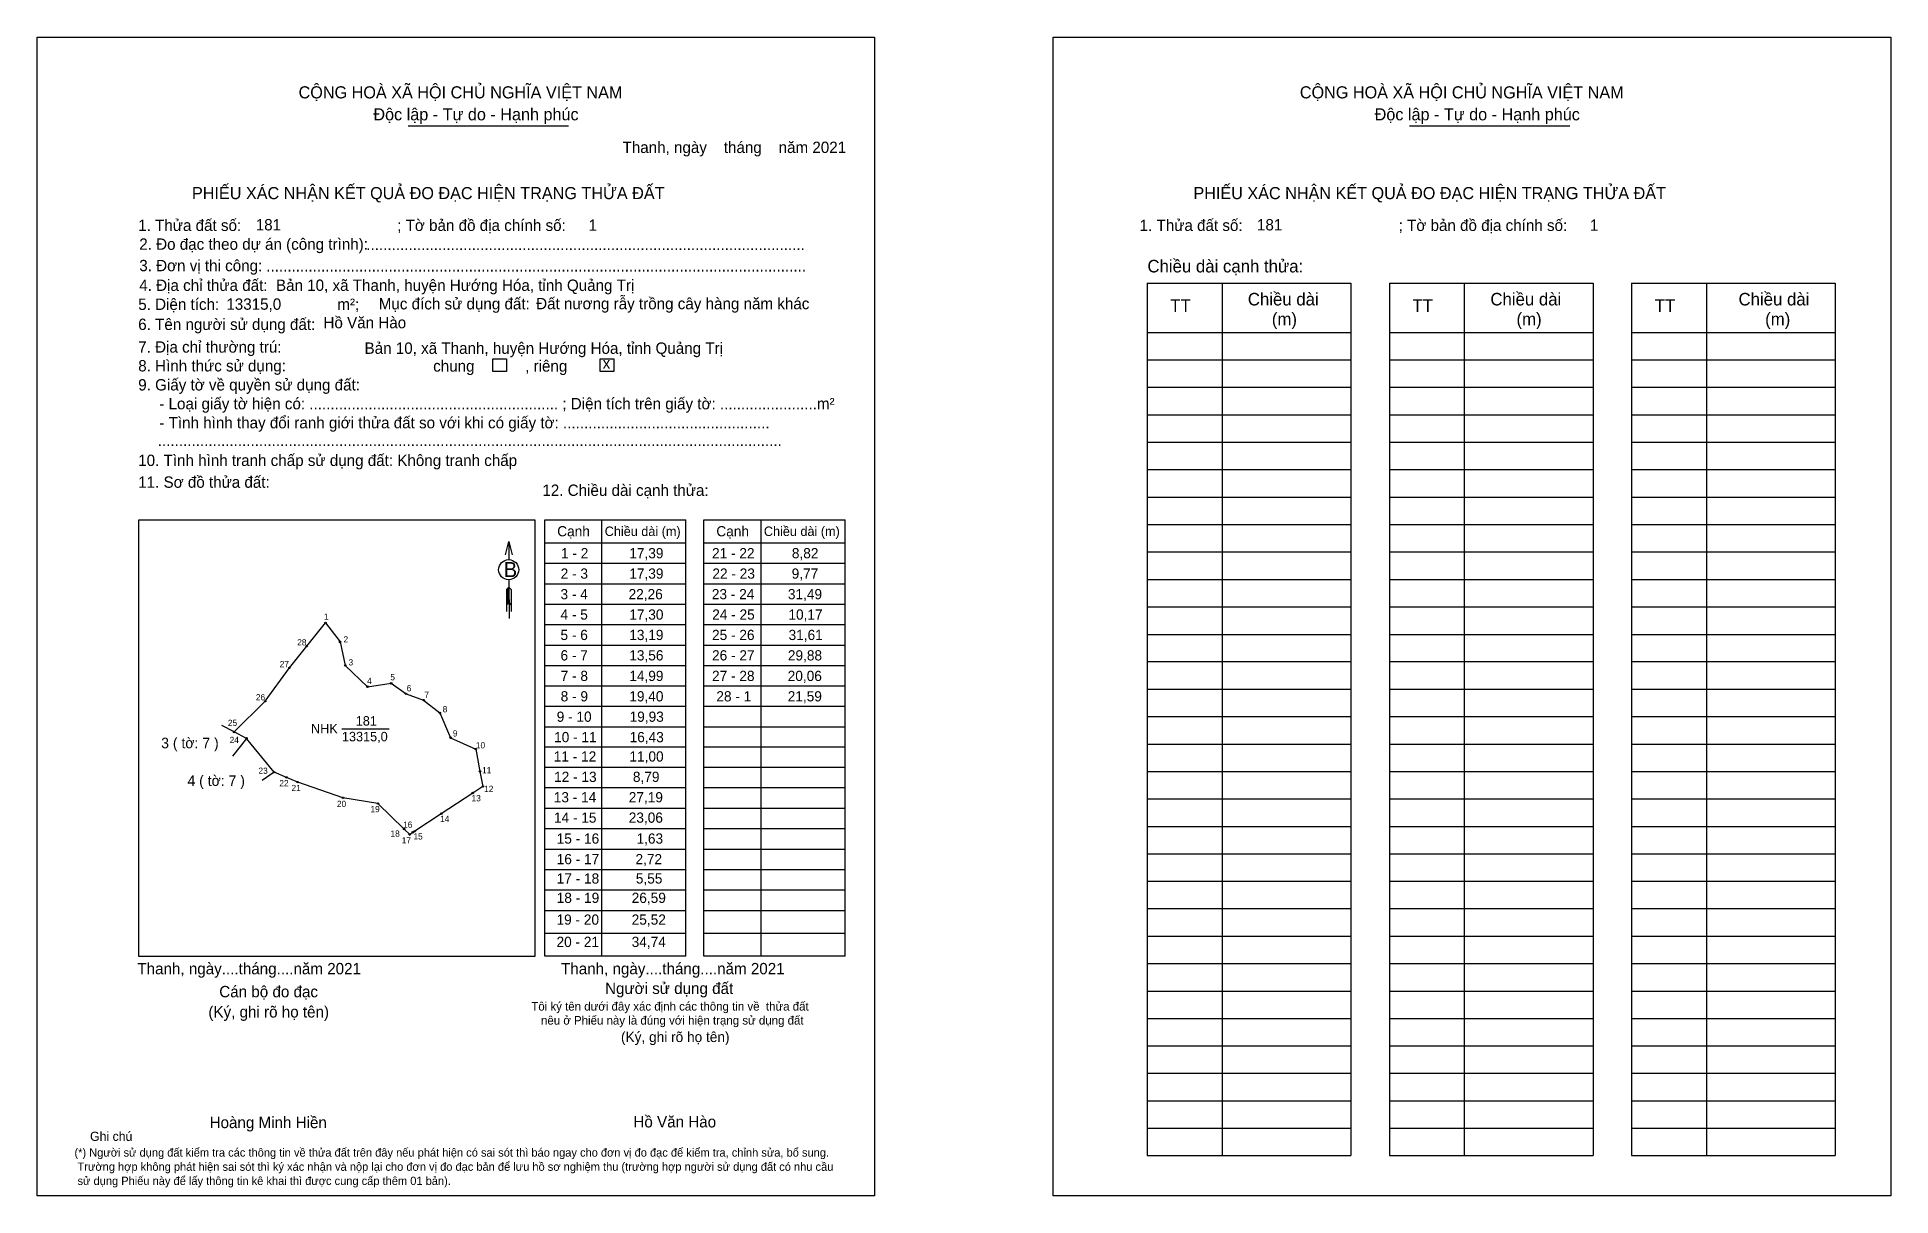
# Model space of a CAD drawing. Extents: x 545712 to 546785, y 1824959 to 1825629.
import ezdxf

# ---------------------------------------------------------------- set-up
doc = ezdxf.new("R2010")
doc.units = 0
for name, color, linetype in [('CanhThua', 7, 'Continuous'), ('kqddKhungInTrang1', 7, 'Continuous'), ('kqddKhungInTrang2', 7, 'Continuous'), ('kqddNoiDung', 7, 'Continuous'), ('kqddTemplate', 7, 'Continuous'), ('Level 1', 7, 'Continuous'), ('MocDinhThua', 7, 'Continuous'), ('NhanDiaChinhThua', 7, 'Continuous'), ('NhanTuCan', 7, 'Continuous'), ('SoHieuDinhThua', 7, 'Continuous')]:
    doc.layers.add(name, color=color, linetype=linetype)

msp = doc.modelspace()

# ---------------------------------------------------------------- linework, layer by layer
at = {"layer": 'CanhThua'}
for p, q in [((545867.8, 1825277.1), (545878.7, 1825290.5)), ((545878.7, 1825290.5), (545887.1, 1825279.5)), ((545857.8, 1825264.5), (545867.8, 1825277.1)), ((545887.1, 1825279.5), (545890.1, 1825265.9)), ((545843.8, 1825245.2), (545857.8, 1825264.5)), ((545890.1, 1825265.9), (545903, 1825253.6)), ((545903, 1825253.6), (545916.7, 1825255.6)), ((545916.7, 1825255.6), (545925.3, 1825249.5)), ((545825.8, 1825227.4), (545843.8, 1825245.2)), ((545925.3, 1825249.5), (545935.5, 1825245.8)), ((545935.5, 1825245.8), (545944.9, 1825238.4)), ((545944.9, 1825238.4), (545951.1, 1825224.1)), ((545833, 1825223.7), (545825.8, 1825227.4)), ((545848.9, 1825204.2), (545833, 1825223.7)), ((545951.1, 1825224.1), (545965.6, 1825217.5)), ((545965.6, 1825217.5), (545968.1, 1825204.6)), ((545856.1, 1825201.1), (545848.9, 1825204.2)), ((545862.6, 1825198.4), (545856.1, 1825201.1)), ((545968.1, 1825204.6), (545969.8, 1825195.9)), ((545888.8, 1825189.3), (545862.6, 1825198.4)), ((545909, 1825186), (545888.8, 1825189.3)), ((545963.9, 1825192.1), (545945.7, 1825180.1)), ((545969.8, 1825195.9), (545963.9, 1825192.1)), ((545924.2, 1825171.2), (545909, 1825186)), ((545945.7, 1825180.1), (545930.3, 1825170)), ((545927.4, 1825168.1), (545924.2, 1825171.2)), ((545929.2, 1825169.3), (545927.4, 1825168.1)), ((545930.3, 1825170), (545929.2, 1825169.3))]:
    msp.add_line(p, q, dxfattribs=at)
at = {"layer": 'kqddKhungInTrang1'}
msp.add_lwpolyline([(545711.8, 1825629.5), (546196.5, 1825629.5), (546196.5, 1824959), (545711.8, 1824959)], close=True, dxfattribs=at)
at = {"layer": 'kqddKhungInTrang2'}
msp.add_lwpolyline([(546299.9, 1825629.5), (546784.7, 1825629.5), (546784.7, 1824959), (546299.9, 1824959)], close=True, dxfattribs=at)
at = {"layer": 'kqddTemplate'}
for p, q in [((545926.5, 1825578.2), (546019.3, 1825578.2)), ((546506, 1825578.2), (546598.9, 1825578.2)), ((546354.2, 1825487), (546472.1, 1825487)), ((546354.2, 1825487), (546354.2, 1824982.3)), ((546397.6, 1825487), (546397.6, 1824982.3)), ((546472.1, 1825487), (546472.1, 1824982.3)), ((546494.4, 1825487), (546494.4, 1824982.3)), ((546494.4, 1825487), (546612.3, 1825487)), ((546537.8, 1825487), (546537.8, 1824982.3)), ((546612.3, 1825487), (546612.3, 1824982.3)), ((546634.6, 1825487), (546634.6, 1824982.3)), ((546634.6, 1825487), (546752.5, 1825487)), ((546678, 1825487), (546678, 1824982.3)), ((546752.5, 1825487), (546752.5, 1824982.3)), ((546354.2, 1825458.6), (546472.1, 1825458.6)), ((546494.4, 1825458.6), (546612.3, 1825458.6)), ((546634.6, 1825458.6), (546752.5, 1825458.6)), ((546354.2, 1825442.7), (546472.1, 1825442.7)), ((546494.4, 1825442.7), (546612.3, 1825442.7)), ((546634.6, 1825442.7), (546752.5, 1825442.7)), ((546354.2, 1825426.9), (546472.1, 1825426.9)), ((546494.4, 1825426.9), (546612.3, 1825426.9)), ((546634.6, 1825426.9), (546752.5, 1825426.9)), ((546354.2, 1825411), (546472.1, 1825411)), ((546494.4, 1825411), (546612.3, 1825411)), ((546634.6, 1825411), (546752.5, 1825411)), ((546354.2, 1825395.1), (546472.1, 1825395.1)), ((546494.4, 1825395.1), (546612.3, 1825395.1)), ((546634.6, 1825395.1), (546752.5, 1825395.1)), ((546354.2, 1825379.2), (546472.1, 1825379.2)), ((546494.4, 1825379.2), (546612.3, 1825379.2)), ((546634.6, 1825379.2), (546752.5, 1825379.2)), ((546354.2, 1825363.3), (546472.1, 1825363.3)), ((546494.4, 1825363.3), (546612.3, 1825363.3)), ((546634.6, 1825363.3), (546752.5, 1825363.3)), ((546005.6, 1825350.1), (546087.3, 1825350.1)), ((546005.6, 1825097.7), (546005.6, 1825350.1)), ((546038.4, 1825350.1), (546038.4, 1825097.7)), ((546087.3, 1825097.7), (546087.3, 1825350.1)), ((546097.7, 1825350.1), (546179.4, 1825350.1)), ((546097.7, 1825097.7), (546097.7, 1825350.1)), ((546130.6, 1825350.1), (546130.6, 1825097.7)), ((546179.4, 1825097.7), (546179.4, 1825350.1)), ((546354.2, 1825347.5), (546472.1, 1825347.5)), ((546494.4, 1825347.5), (546612.3, 1825347.5)), ((546634.6, 1825347.5), (546752.5, 1825347.5)), ((545984.8, 1825337.7), (545984.8, 1825327.1)), ((546005.6, 1825336.9), (546087.3, 1825336.9)), ((546097.7, 1825336.9), (546179.4, 1825336.9)), ((546354.2, 1825331.6), (546472.1, 1825331.6)), ((546494.4, 1825331.6), (546612.3, 1825331.6)), ((546634.6, 1825331.6), (546752.5, 1825331.6)), ((546005.6, 1825325), (546087.3, 1825325)), ((546097.7, 1825325), (546179.4, 1825325)), ((545984.8, 1825311.2), (545983.5, 1825309.9)), ((545984.8, 1825310.6), (545983.5, 1825309.3)), ((545983.5, 1825309.9), (545983.5, 1825297.1)), ((545984.8, 1825309.9), (545983.5, 1825308.6)), ((545984.8, 1825309.3), (545983.5, 1825308)), ((545984.8, 1825308.7), (545983.5, 1825307.4)), ((545984.8, 1825308.1), (545983.5, 1825306.8)), ((545984.8, 1825307.5), (545983.5, 1825306.2)), ((545984.8, 1825315.4), (545984.9, 1825293.1)), ((545984.8, 1825311.2), (545986.2, 1825309.9)), ((545986.2, 1825309.9), (545986.2, 1825297.1)), ((546005.6, 1825313.2), (546087.3, 1825313.2)), ((546097.7, 1825313.2), (546179.4, 1825313.2)), ((546354.2, 1825315.7), (546472.1, 1825315.7)), ((546494.4, 1825315.7), (546612.3, 1825315.7)), ((546634.6, 1825315.7), (546752.5, 1825315.7)), ((545984.8, 1825306.9), (545983.5, 1825305.6)), ((545984.8, 1825306.3), (545983.5, 1825305)), ((545984.8, 1825305.7), (545983.5, 1825304.4)), ((545984.8, 1825305.1), (545983.5, 1825303.8)), ((545984.8, 1825304.5), (545983.5, 1825303.2)), ((545984.9, 1825303.9), (545983.5, 1825302.6)), ((545984.9, 1825303.3), (545983.5, 1825302)), ((545984.9, 1825302.7), (545983.5, 1825301.4)), ((545984.9, 1825302.1), (545983.5, 1825300.8)), ((545984.9, 1825302.1), (545986.2, 1825300.8)), ((546005.6, 1825301.4), (546087.3, 1825301.4)), ((546097.7, 1825301.4), (546179.4, 1825301.4)), ((546354.2, 1825299.8), (546472.1, 1825299.8)), ((546494.4, 1825299.8), (546612.3, 1825299.8)), ((546634.6, 1825299.8), (546752.5, 1825299.8)), ((546005.6, 1825289.6), (546087.3, 1825289.6)), ((546097.7, 1825289.6), (546179.4, 1825289.6)), ((546005.6, 1825277.7), (546087.3, 1825277.7)), ((546097.7, 1825277.7), (546179.4, 1825277.7)), ((546354.2, 1825283.9), (546472.1, 1825283.9)), ((546494.4, 1825283.9), (546612.3, 1825283.9)), ((546634.6, 1825283.9), (546752.5, 1825283.9)), ((546005.6, 1825265.9), (546087.3, 1825265.9)), ((546097.7, 1825265.9), (546179.4, 1825265.9)), ((546354.2, 1825268.1), (546472.1, 1825268.1)), ((546494.4, 1825268.1), (546612.3, 1825268.1)), ((546634.6, 1825268.1), (546752.5, 1825268.1)), ((546005.6, 1825254.1), (546087.3, 1825254.1)), ((546097.7, 1825254.1), (546179.4, 1825254.1)), ((546354.2, 1825252.2), (546472.1, 1825252.2)), ((546494.4, 1825252.2), (546612.3, 1825252.2)), ((546634.6, 1825252.2), (546752.5, 1825252.2)), ((546005.6, 1825242.3), (546087.3, 1825242.3)), ((546097.7, 1825242.3), (546179.4, 1825242.3)), ((546354.2, 1825236.3), (546472.1, 1825236.3)), ((546494.4, 1825236.3), (546612.3, 1825236.3)), ((546634.6, 1825236.3), (546752.5, 1825236.3)), ((546005.6, 1825230.4), (546087.3, 1825230.4)), ((546097.7, 1825230.4), (546179.4, 1825230.4)), ((546087.3, 1825218.6), (546005.6, 1825218.6)), ((546179.4, 1825218.6), (546097.7, 1825218.6)), ((546354.2, 1825220.4), (546472.1, 1825220.4)), ((546494.4, 1825220.4), (546612.3, 1825220.4)), ((546634.6, 1825220.4), (546752.5, 1825220.4)), ((546087.3, 1825206.8), (546005.6, 1825206.8)), ((546179.4, 1825206.8), (546097.7, 1825206.8)), ((546354.2, 1825204.6), (546472.1, 1825204.6)), ((546494.4, 1825204.6), (546612.3, 1825204.6)), ((546634.6, 1825204.6), (546752.5, 1825204.6)), ((546087.3, 1825195), (546005.6, 1825195)), ((546179.4, 1825195), (546097.7, 1825195)), ((546087.3, 1825183.1), (546005.6, 1825183.1)), ((546179.4, 1825183.1), (546097.7, 1825183.1)), ((546354.2, 1825188.7), (546472.1, 1825188.7)), ((546494.4, 1825188.7), (546612.3, 1825188.7)), ((546634.6, 1825188.7), (546752.5, 1825188.7)), ((546087.3, 1825171.3), (546005.6, 1825171.3)), ((546179.4, 1825171.3), (546097.7, 1825171.3)), ((546354.2, 1825172.8), (546472.1, 1825172.8)), ((546494.4, 1825172.8), (546612.3, 1825172.8)), ((546634.6, 1825172.8), (546752.5, 1825172.8)), ((546087.3, 1825159.5), (546005.6, 1825159.5)), ((546179.4, 1825159.5), (546097.7, 1825159.5)), ((546087.3, 1825147.7), (546005.6, 1825147.7)), ((546179.4, 1825147.7), (546097.7, 1825147.7)), ((546354.2, 1825156.9), (546472.1, 1825156.9)), ((546494.4, 1825156.9), (546612.3, 1825156.9)), ((546634.6, 1825156.9), (546752.5, 1825156.9)), ((546087.3, 1825135.8), (546005.6, 1825135.8)), ((546179.4, 1825135.8), (546097.7, 1825135.8)), ((546354.2, 1825141), (546472.1, 1825141)), ((546494.4, 1825141), (546612.3, 1825141)), ((546634.6, 1825141), (546752.5, 1825141)), ((546354.2, 1825125.2), (546472.1, 1825125.2)), ((546494.4, 1825125.2), (546612.3, 1825125.2)), ((546634.6, 1825125.2), (546752.5, 1825125.2)), ((546087.3, 1825124), (546005.6, 1825124)), ((546179.4, 1825124), (546097.7, 1825124)), ((546087.3, 1825110.9), (546005.6, 1825110.9)), ((546179.4, 1825110.9), (546097.7, 1825110.9)), ((546354.2, 1825109.3), (546472.1, 1825109.3)), ((546494.4, 1825109.3), (546612.3, 1825109.3)), ((546634.6, 1825109.3), (546752.5, 1825109.3)), ((546087.3, 1825097.7), (546005.6, 1825097.7)), ((546179.4, 1825097.7), (546097.7, 1825097.7)), ((546354.2, 1825093.4), (546472.1, 1825093.4)), ((546494.4, 1825093.4), (546612.3, 1825093.4)), ((546634.6, 1825093.4), (546752.5, 1825093.4)), ((546354.2, 1825077.5), (546472.1, 1825077.5)), ((546494.4, 1825077.5), (546612.3, 1825077.5)), ((546634.6, 1825077.5), (546752.5, 1825077.5)), ((546354.2, 1825061.6), (546472.1, 1825061.6)), ((546494.4, 1825061.6), (546612.3, 1825061.6)), ((546634.6, 1825061.6), (546752.5, 1825061.6)), ((546354.2, 1825045.8), (546472.1, 1825045.8)), ((546494.4, 1825045.8), (546612.3, 1825045.8)), ((546634.6, 1825045.8), (546752.5, 1825045.8)), ((546354.2, 1825029.9), (546472.1, 1825029.9)), ((546494.4, 1825029.9), (546612.3, 1825029.9)), ((546634.6, 1825029.9), (546752.5, 1825029.9)), ((546354.2, 1825014), (546472.1, 1825014)), ((546494.4, 1825014), (546612.3, 1825014)), ((546634.6, 1825014), (546752.5, 1825014)), ((546354.2, 1824998.1), (546472.1, 1824998.1)), ((546494.4, 1824998.1), (546612.3, 1824998.1)), ((546634.6, 1824998.1), (546752.5, 1824998.1)), ((546354.2, 1824982.3), (546472.1, 1824982.3)), ((546494.4, 1824982.3), (546612.3, 1824982.3)), ((546634.6, 1824982.3), (546752.5, 1824982.3))]:
    msp.add_line(p, q, dxfattribs=at)
for points in [[(545975.6, 1825443.3), (545983.5, 1825443.3), (545983.5, 1825435.9), (545975.6, 1825435.9)], [(546037.6, 1825443.3), (546045.5, 1825443.3), (546045.5, 1825435.9), (546037.6, 1825435.9)], [(545770.7, 1825350.1), (545999.8, 1825350.1), (545999.8, 1825097.5), (545770.7, 1825097.5)]]:
    msp.add_lwpolyline(points, close=True, dxfattribs=at)
msp.add_lwpolyline([(545982.9, 1825330), (545984.8, 1825337.7), (545986.7, 1825330)], dxfattribs=at)
msp.add_circle((545984.7, 1825321.3), 5.82, dxfattribs=at)
at = {"layer": 'Level 1'}
for p, q in [((545825.8, 1825227.4), (545818.7, 1825231.1)), ((545833, 1825223.7), (545824.9, 1825213.4)), ((545848.9, 1825204.2), (545842, 1825199.4))]:
    msp.add_line(p, q, dxfattribs=at)
at = {"layer": 'MocDinhThua'}
for centre in [(545878.7, 1825290.5), (545867.8, 1825277.1), (545887.1, 1825279.5), (545857.8, 1825264.5), (545890.1, 1825265.9), (545903, 1825253.6), (545916.7, 1825255.6), (545843.8, 1825245.2), (545925.3, 1825249.5), (545935.5, 1825245.8), (545944.9, 1825238.4), (545825.8, 1825227.4), (545833, 1825223.7), (545951.1, 1825224.1), (545965.6, 1825217.5), (545848.9, 1825204.2), (545856.1, 1825201.1), (545968.1, 1825204.6), (545862.6, 1825198.4), (545888.8, 1825189.3), (545963.9, 1825192.1), (545969.8, 1825195.9), (545909, 1825186), (545945.7, 1825180.1), (545924.2, 1825171.2), (545927.4, 1825168.1), (545929.2, 1825169.3), (545930.3, 1825170)]:
    msp.add_circle(centre, 0.432, dxfattribs=at)
at = {"layer": 'NhanDiaChinhThua'}
msp.add_line((545888.2, 1825229.3), (545915.6, 1825229.3), dxfattribs=at)

# ---------------------------------------------------------------- texts
at = {"layer": 'kqddNoiDung'}
for s, height, p in [('Thanh, ngày    tháng    năm 2021  ', 6.569, (546050.6, 1825562.4)), ('181', 6.57, (545838.3, 1825517.6)), ('1', 6.57, (546031, 1825517.4)), ('181', 6.57, (546417.8, 1825517.6)), ('1', 6.57, (546610.5, 1825517.4)), ('........................................................................................................', 6.569, (545902.3, 1825506.3)), ('................................................................................................................................', 6.569, (545844.4, 1825493.8)), ('Đất nương rẫy trồng cây hàng năm khác', 6.569, (546000.6, 1825472)), ('13315,0', 6.57, (545821.3, 1825471.7)), ('Hồ Văn Hào', 6.57, (545877.5, 1825461)), ('Bản 10, xã Thanh, huyện Hướng Hóa, tỉnh Quảng Trị', 6.569, (545901.3, 1825446.2)), ('x', 6.57, (546039.1, 1825437.6)), ('1 - 2', 5.91, (546015, 1825327.9)), ('17,39', 5.91, (546054.5, 1825327.9)), ('21 - 22', 5.91, (546102.4, 1825327.9)), ('8,82', 5.91, (546148.6, 1825327.9)), ('2 - 3', 5.91, (546014.8, 1825316.1)), ('17,39', 5.91, (546054.5, 1825316.1)), ('22 - 23', 5.91, (546102.6, 1825316.1)), ('9,77', 5.91, (546148.5, 1825316.1)), ('3 - 4', 5.91, (546014.7, 1825304.2)), ('22,26', 5.91, (546054.1, 1825304.2)), ('23 - 24', 5.91, (546102.3, 1825304.2)), ('31,49', 5.91, (546146.3, 1825304.2)), ('4 - 5', 5.91, (546014.7, 1825292.4)), ('17,30', 5.91, (546054.5, 1825292.4)), ('24 - 25', 5.91, (546102.5, 1825292.4)), ('10,17', 5.91, (546146.6, 1825292.4)), ('5 - 6', 5.91, (546014.7, 1825280.6)), ('13,19', 5.91, (546054.5, 1825280.6)), ('25 - 26', 5.91, (546102.4, 1825280.6)), ('31,61', 5.91, (546146.7, 1825280.6)), ('6 - 7', 5.91, (546014.7, 1825268.8)), ('13,56', 5.91, (546054.5, 1825268.8)), ('26 - 27', 5.91, (546102.4, 1825268.8)), ('29,88', 5.91, (546146.3, 1825268.8)), ('7 - 8', 5.91, (546014.8, 1825256.9)), ('14,99', 5.91, (546054.5, 1825256.9)), ('27 - 28', 5.91, (546102.4, 1825256.9)), ('20,06', 5.91, (546146.2, 1825256.9)), ('8 - 9', 5.91, (546014.8, 1825245.1)), ('19,40', 5.91, (546054.5, 1825245.1)), ('28 - 1', 5.91, (546104.9, 1825245.1)), ('21,59', 5.91, (546146.2, 1825245.1)), ('9 - 10', 5.91, (546012.5, 1825233.3)), ('19,93', 5.91, (546054.7, 1825233.3)), ('10 - 11', 5.91, (546011, 1825221.5)), ('16,43', 5.91, (546054.7, 1825221.5)), ('11 - 12', 5.91, (546010.8, 1825210.3)), ('11,00', 5.91, (546054.6, 1825210.3)), ('12 - 13', 5.91, (546011, 1825198.5)), ('8,79', 5.91, (546056.6, 1825198.5)), ('13 - 14', 5.91, (546010.8, 1825186.7)), ('27,19', 5.91, (546054.2, 1825186.7)), ('14 - 15', 5.91, (546010.9, 1825174.9)), ('23,06', 5.91, (546054.2, 1825174.9)), ('15 - 16', 5.91, (546012.5, 1825162.8)), ('1,63', 5.91, (546058.7, 1825162.8)), ('16 - 17', 5.91, (546012.5, 1825150.9)), ('2,72', 5.91, (546058.1, 1825150.9)), ('17 - 18', 5.91, (546012.5, 1825139.7)), ('5,55', 5.91, (546058.3, 1825139.7)), ('18 - 19', 5.91, (546012.5, 1825128.5)), ('26,59', 5.91, (546055.9, 1825128.5)), ('19 - 20', 5.91, (546012.4, 1825115.9)), ('25,52', 5.91, (546055.9, 1825115.9)), ('20 - 21', 5.91, (546012.4, 1825103)), ('34,74', 5.91, (546055.9, 1825103)), ('Thanh, ngày....tháng....năm 2021', 6.569, (545769.8, 1825087.2)), ('Thanh, ngày....tháng....năm 2021', 6.569, (546015, 1825087.2)), ('Hồ Văn Hào', 6.57, (546056.9, 1824998.6))]:
    msp.add_text(s, height=height, dxfattribs=at).set_placement(p)
at = {"layer": 'kqddTemplate'}
for s, height, p in [('CỘNG HOÀ XÃ HỘI CHỦ NGHĨA VIỆT NAM', 7.007, (545863.1, 1825594)), ('CỘNG HOÀ XÃ HỘI CHỦ NGHĨA VIỆT NAM', 7.007, (546442.6, 1825594)), ('Độc lập - Tự do - Hạnh phúc', 7.007, (545906.4, 1825581.3)), ('Độc lập - Tự do - Hạnh phúc', 7.007, (546485.9, 1825581.3)), ('PHIẾU XÁC NHẬN KẾT QUẢ ĐO ĐẠC HIỆN TRẠNG THỬA ĐẤT', 7.007, (545801.4, 1825535.7)), ('PHIẾU XÁC NHẬN KẾT QUẢ ĐO ĐẠC HIỆN TRẠNG THỬA ĐẤT', 7.007, (546381, 1825535.7)), ('1. Thửa đất số:                                     ; Tờ bản đồ địa chính số:', 6.569, (545770.3, 1825517.3)), ('1. Thửa đất số:                                     ; Tờ bản đồ địa chính số:', 6.569, (546349.9, 1825517.3)), ('2. Đo đạc theo dự án (công trình): ', 6.569, (545770.9, 1825506.4)), ('3. Đơn vị thi công: ', 6.569, (545770.9, 1825494)), ('Chiều dài cạnh thửa:', 7.259, (546354.4, 1825493.3)), ('4. Địa chỉ thửa đất:  Bản 10, xã Thanh, huyện Hướng Hóa, tỉnh Quảng Trị', 6.569, (545770.9, 1825482.6)), ('Mục đích sử dụng đất:', 6.569, (545909.5, 1825471.9)), ('Chiều dài', 7.26, (546412.5, 1825474.2)), ('Chiều dài', 7.26, (546552.9, 1825474.2)), ('Chiều dài', 7.26, (546696.5, 1825474.2)), ('5. Diện tích:                            m²; ', 6.569, (545770.3, 1825471.6)), ('TT', 7.26, (546367.6, 1825470.5)), ('(m)', 7.26, (546426.4, 1825462.7)), ('TT', 7.26, (546507.8, 1825470.5)), ('(m)', 7.26, (546568, 1825462.7)), ('TT', 7.26, (546648, 1825470.5)), ('(m)', 7.26, (546711.9, 1825462.7)), ('6. Tên người sử dụng đất:', 6.569, (545770.3, 1825460)), ('7. Địa chỉ thường trú:', 6.569, (545770.3, 1825446.9)), ('8. Hình thức sử dụng:', 6.569, (545770.3, 1825436)), ('chung            , riêng', 6.569, (545941, 1825435.9)), ('9. Giấy tờ về quyền sử dụng đất:', 6.569, (545770.3, 1825425)), ('     - Loại giấy tờ hiện có: ........................................................... ; Diện tích trên giấy tờ: .......................m²', 6.569, (545770.3, 1825414.1)), ('     - Tình hình thay đổi ranh giới thửa đất so với khi có giấy tờ: .................................................', 6.569, (545770.3, 1825403.1)), ('....................................................................................................................................................', 6.569, (545781.6, 1825392.8)), ('10. Tình hình tranh chấp sử dụng đất: Không tranh chấp', 6.569, (545770.3, 1825381.3)), ('11. Sơ đồ thửa đất:', 6.569, (545770.3, 1825368.7)), ('12. Chiều dài cạnh thửa:', 6.569, (546004.2, 1825364)), ('Cạnh', 5.91, (546012.8, 1825340.6)), ('Chiều dài (m)', 5.474, (546040.3, 1825340.8)), ('Cạnh', 5.91, (546104.9, 1825340.6)), ('Chiều dài (m)', 5.474, (546132.4, 1825340.8)), ('B', 8.76, (545981.8, 1825317)), ('Người sử dụng đất', 6.569, (546040.5, 1825075.8)), ('Cán bộ đo đạc', 6.569, (545817.2, 1825073.9)), ('Tôi ký tên dưới đây xác định các thông tin về  thửa đất ', 4.966, (545997.8, 1825066.2)), ('(Ký, ghi rõ họ tên)', 6.569, (545810.9, 1825062.2)), ('nêu ở Phiếu này là đúng với hiện trạng sử dụng đất', 4.966, (546003.4, 1825058.1)), ('(Ký, ghi rõ họ tên)', 5.912, (546049.7, 1825048)), ('Ghi chú', 5.32, (545742.4, 1824990.8)), ('Hoàng Minh Hiền', 6.569, (545811.6, 1824998.2)), ('(*) Người sử dụng đất kiểm tra các thông tin về thửa đất trên đây nếu phát hiện có sai sót thì báo ngay cho đơn vị đo đạc để kiểm tra, chỉnh sửa, bổ sung.', 4.7888, (545733.4, 1824981.7)), (' Trường hợp không phát hiện sai sót thì ký xác nhận và nộp lại cho đơn vị đo đạc bản để lưu hồ sơ nghiệm thu (trường hợp người sử dụng đất có nhu cầu', 4.7888, (545733.4, 1824973.5)), (' sử dụng Phiếu này để lấy thông tin kê khai thì được cung cấp thêm 01 bản).', 4.789, (545733.4, 1824965.3))]:
    msp.add_text(s, height=height, dxfattribs=at).set_placement(p)
at = {"layer": 'NhanDiaChinhThua'}
for s, p in [('181', (545896.2, 1825231.1)), ('NHK', (545870.3, 1825226.6)), ('13315,0', (545888.2, 1825222))]:
    msp.add_text(s, height=5.48, dxfattribs=at).set_placement(p)
at = {"layer": 'NhanTuCan'}
for s, p in [('3 ( tờ: 7 )', (545783.6, 1825218)), ('4 ( tờ: 7 )', (545798.8, 1825196.2))]:
    msp.add_text(s, height=6.063, dxfattribs=at).set_placement(p)
at = {"layer": 'SoHieuDinhThua'}
for s, p in [('1', (545877.8, 1825292.3)), ('28', (545862.3, 1825277.5)), ('2', (545889.1, 1825279.2)), ('27', (545852.2, 1825264.9)), ('3', (545892, 1825265.9)), ('4', (545902.8, 1825255.2)), ('5', (545916.2, 1825257.3)), ('6', (545925.7, 1825250.9)), ('26', (545838.4, 1825245.7)), ('7', (545935.9, 1825247.1)), ('25', (545822.2, 1825230.9)), ('8', (545946.5, 1825238.8)), ('24', (545823.2, 1825221)), ('9', (545952.4, 1825224.8)), ('10', (545965.7, 1825217.9)), ('23', (545839.9, 1825203.2)), ('11', (545969.3, 1825203.5)), ('22', (545852, 1825196)), ('21', (545859, 1825193.2)), ('13', (545963.2, 1825187.3)), ('12', (545970.5, 1825192.7)), ('20', (545885.3, 1825184)), ('19', (545904.7, 1825181)), ('14', (545945, 1825175.3)), ('18', (545916.3, 1825166.8)), ('16', (545923.6, 1825172)), ('15', (545929.6, 1825165.2)), ('17', (545922.8, 1825162.9))]:
    msp.add_text(s, height=3.6, dxfattribs=at).set_placement(p)

doc.saveas('drawing.dxf')
